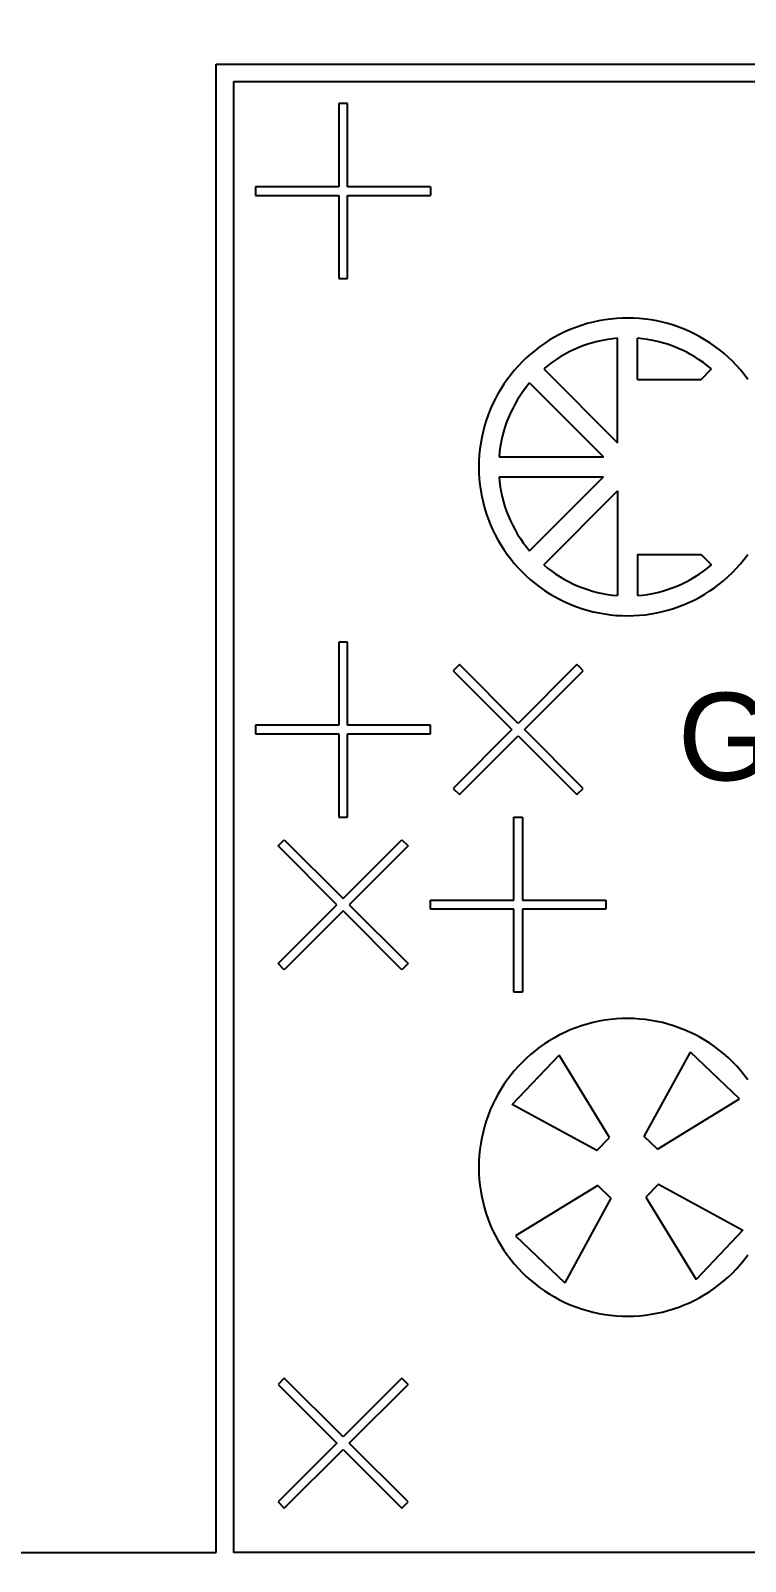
# Model space of a CAD drawing. Header units: inches. Extents: x -271009 to 5700, y -37000 to 38138.
# Drawn here: x -137292 to -133147, y 17255 to 26127 of the extents above; entities that cross this region are included whole.
import ezdxf

# ---------------------------------------------------------------- set-up
doc = ezdxf.new("R2010")
doc.units = ezdxf.units.IN
doc.header["$MEASUREMENT"] = 0
doc.styles.get("Standard").update_dxf_attribs({"font": 'arial.ttf'})

msp = doc.modelspace()

# ---------------------------------------------------------------- linework, layer by layer
for p, q in [((-136215.8, 25933.3), (-113784.2, 25933.3)), ((-136215.8, 17305.8), (-136215.8, 25933.3)), ((-135454.5, 25704.9), (-135505.3, 25704.9)), ((-135505.3, 25704.9), (-135505.3, 25222.8)), ((-135454.5, 25222.8), (-135454.5, 25704.9)), ((-135505.3, 25222.8), (-135987.4, 25222.8)), ((-135987.4, 25222.8), (-135987.4, 25172)), ((-134972.4, 25222.8), (-135454.5, 25222.8)), ((-134972.4, 25222.8), (-134972.4, 25172)), ((-135987.4, 25172), (-135505.3, 25172)), ((-135505.3, 25172), (-135505.3, 24689.9)), ((-135454.5, 24689.9), (-135454.5, 25172)), ((-135454.5, 25172), (-134972.4, 25172)), ((-135505.3, 24689.9), (-135454.5, 24689.9)), ((-133888, 23737.6), (-133888, 24344.3)), ((-133773, 24106.2), (-133773, 24344.3)), ((-134317, 24166.6), (-133888, 23737.6)), ((-133404.3, 24106.2), (-133344, 24166.6)), ((-134398.3, 24085.2), (-133969.4, 23656.3)), ((-133773, 24106.2), (-133404.3, 24106.2)), ((-134576, 23656.3), (-133969.4, 23656.3)), ((-134576, 23541.2), (-133969.4, 23541.2)), ((-134398.3, 23112.3), (-133969.4, 23541.2)), ((-134317, 23030.9), (-133888, 23459.9)), ((-133888, 23459.9), (-133888, 22853.2)), ((-133773, 23091.2), (-133773, 22853.2)), ((-133773, 23091.2), (-133404.3, 23091.2)), ((-133404.3, 23091.2), (-133344, 23030.9)), ((-135454.5, 22583.8), (-135505.3, 22583.8)), ((-135505.3, 22583.8), (-135505.3, 22101.6)), ((-135454.5, 22101.6), (-135454.5, 22583.8)), ((-134805.8, 22453), (-134841.7, 22417.2)), ((-134464.9, 22112.1), (-134805.8, 22453)), ((-134124, 22453), (-134464.9, 22112.1)), ((-134106, 22435.1), (-134124, 22453)), ((-134841.7, 22417.2), (-134500.8, 22076.3)), ((-134429, 22076.3), (-134088.1, 22417.2)), ((-134088.1, 22417.2), (-134106, 22435.1)), ((-135505.3, 22101.6), (-135987.4, 22101.6)), ((-135987.4, 22101.6), (-135987.4, 22050.9)), ((-134972.4, 22101.6), (-135454.5, 22101.6)), ((-134972.4, 22050.9), (-134972.4, 22101.6)), ((-135987.4, 22050.9), (-135505.3, 22050.9)), ((-135505.3, 22050.9), (-135505.3, 21568.8)), ((-135454.5, 21568.8), (-135454.5, 22050.9)), ((-135454.5, 22050.9), (-134972.4, 22050.9)), ((-134500.8, 22076.3), (-134841.7, 21735.3)), ((-134805.8, 21699.5), (-134464.9, 22040.4)), ((-134464.9, 22040.4), (-134124, 21699.5)), ((-134088.1, 21735.3), (-134429, 22076.3)), ((-134841.7, 21735.3), (-134805.8, 21699.5)), ((-134124, 21699.5), (-134088.1, 21735.3)), ((-135505.3, 21568.8), (-135454.5, 21568.8)), ((-134490.3, 21086.6), (-134490.3, 21568.8)), ((-134490.3, 21568.8), (-134439.5, 21568.8)), ((-134439.5, 21568.8), (-134439.5, 21086.6)), ((-135856.7, 21402.2), (-135820.8, 21438)), ((-135515.8, 21061.3), (-135856.7, 21402.2)), ((-135820.8, 21438), (-135479.9, 21097.1)), ((-135479.9, 21097.1), (-135139, 21438)), ((-135103.1, 21402.2), (-135444, 21061.3)), ((-135139, 21438), (-135103.1, 21402.2)), ((-135856.7, 20720.3), (-135515.8, 21061.3)), ((-135444, 21061.3), (-135103.1, 20720.3)), ((-134972.4, 21086.6), (-134490.3, 21086.6)), ((-134972.4, 21035.9), (-134972.4, 21086.6)), ((-134490.3, 21035.9), (-134972.4, 21035.9)), ((-134490.3, 20553.8), (-134490.3, 21035.9)), ((-134439.5, 21086.6), (-133957.4, 21086.6)), ((-133957.4, 21035.9), (-134439.5, 21035.9)), ((-134439.5, 21035.9), (-134439.5, 20553.8)), ((-133957.4, 21086.6), (-133957.4, 21035.9)), ((-135479.9, 21025.4), (-135820.8, 20684.5)), ((-135139, 20684.5), (-135479.9, 21025.4)), ((-135820.8, 20684.5), (-135856.7, 20720.3)), ((-135103.1, 20720.3), (-135139, 20684.5)), ((-134439.5, 20553.8), (-134490.3, 20553.8)), ((-134499, 19903), (-134227.3, 20188.4)), ((-133936.3, 19712), (-134227.3, 20188.4)), ((-133733.4, 19717), (-133466.3, 20207.2)), ((-133180.9, 19935.6), (-133466.3, 20207.2)), ((-134008.8, 19635.9), (-134499, 19903)), ((-133657.3, 19644.6), (-133180.9, 19935.6)), ((-134008.8, 19635.9), (-133936.3, 19712)), ((-133657.3, 19644.6), (-133733.4, 19717)), ((-134003.7, 19432.9), (-134480.1, 19141.9)), ((-134003.7, 19432.9), (-133927.6, 19360.5)), ((-133652.2, 19441.6), (-133724.7, 19365.5)), ((-133652.2, 19441.6), (-133162, 19174.5)), ((-133927.6, 19360.5), (-134194.7, 18870.3)), ((-133724.7, 19365.5), (-133433.7, 18889.1)), ((-133162, 19174.5), (-133433.7, 18889.1)), ((-134480.1, 19141.9), (-134194.7, 18870.3)), ((-135820.8, 18316.9), (-135856.7, 18281)), ((-135856.7, 18281), (-135515.8, 17940.1)), ((-135479.9, 17976), (-135820.8, 18316.9)), ((-135139, 18316.9), (-135479.9, 17976)), ((-135444, 17940.1), (-135103.1, 18281)), ((-135139, 18316.9), (-135103.1, 18281)), ((-135515.8, 17940.1), (-135856.7, 17599.2)), ((-135103.1, 17599.2), (-135444, 17940.1)), ((-135820.8, 17563.3), (-135479.9, 17904.2)), ((-135479.9, 17904.2), (-135139, 17563.3)), ((-135856.7, 17599.2), (-135820.8, 17563.3)), ((-135139, 17563.3), (-135103.1, 17599.2)), ((-147380.7, 17305.8), (-136215.8, 17305.8))]:
    msp.add_line(p, q)
msp.add_lwpolyline([(-137000, 35000, 6), (-113000, 35000)], format="xyb", close=True)
msp.add_lwpolyline([(-136114.2, 25831.8), (-125050.8, 25831.8), (-125050.8, 17305.8), (-136114.2, 17305.8)], close=True)
for centre, radius, start, end in [((-133830.5, 23598.7), 862.7, 36.03188, 323.96812), ((-133830.5, 23598.7), 747.7, 94.41173, 130.58827), ((-133830.5, 23598.7), 747.7, 49.41173, 85.58827), ((-133830.5, 23598.7), 747.7, 139.41173, 175.58827), ((-133830.5, 23598.7), 747.7, 184.41173, 220.58827), ((-133830.5, 23598.7), 747.7, 229.41173, 265.58827), ((-133830.5, 23598.7), 747.7, 274.41173, 310.58827), ((-133830.5, 19538.8), 862.7, 36.03188, 323.96812)]:
    msp.add_arc(centre, radius, start, end)

# ---------------------------------------------------------------- texts
at = {"insert": (-135109, 22289.5), "char_height": 507.5, "attachment_point": 1}
msp.add_mtext_dynamic_manual_height_columns('\\A1;\\pxqc;{\\fSwis721 BdOul BT|b0|i0|c0|p82;G60-U(10,60)-G60\\P200 x 9.186}', width=9047.065, gutter_width=1268.8, heights=[1564.1], dxfattribs=at)

doc.saveas('drawing.dxf')
